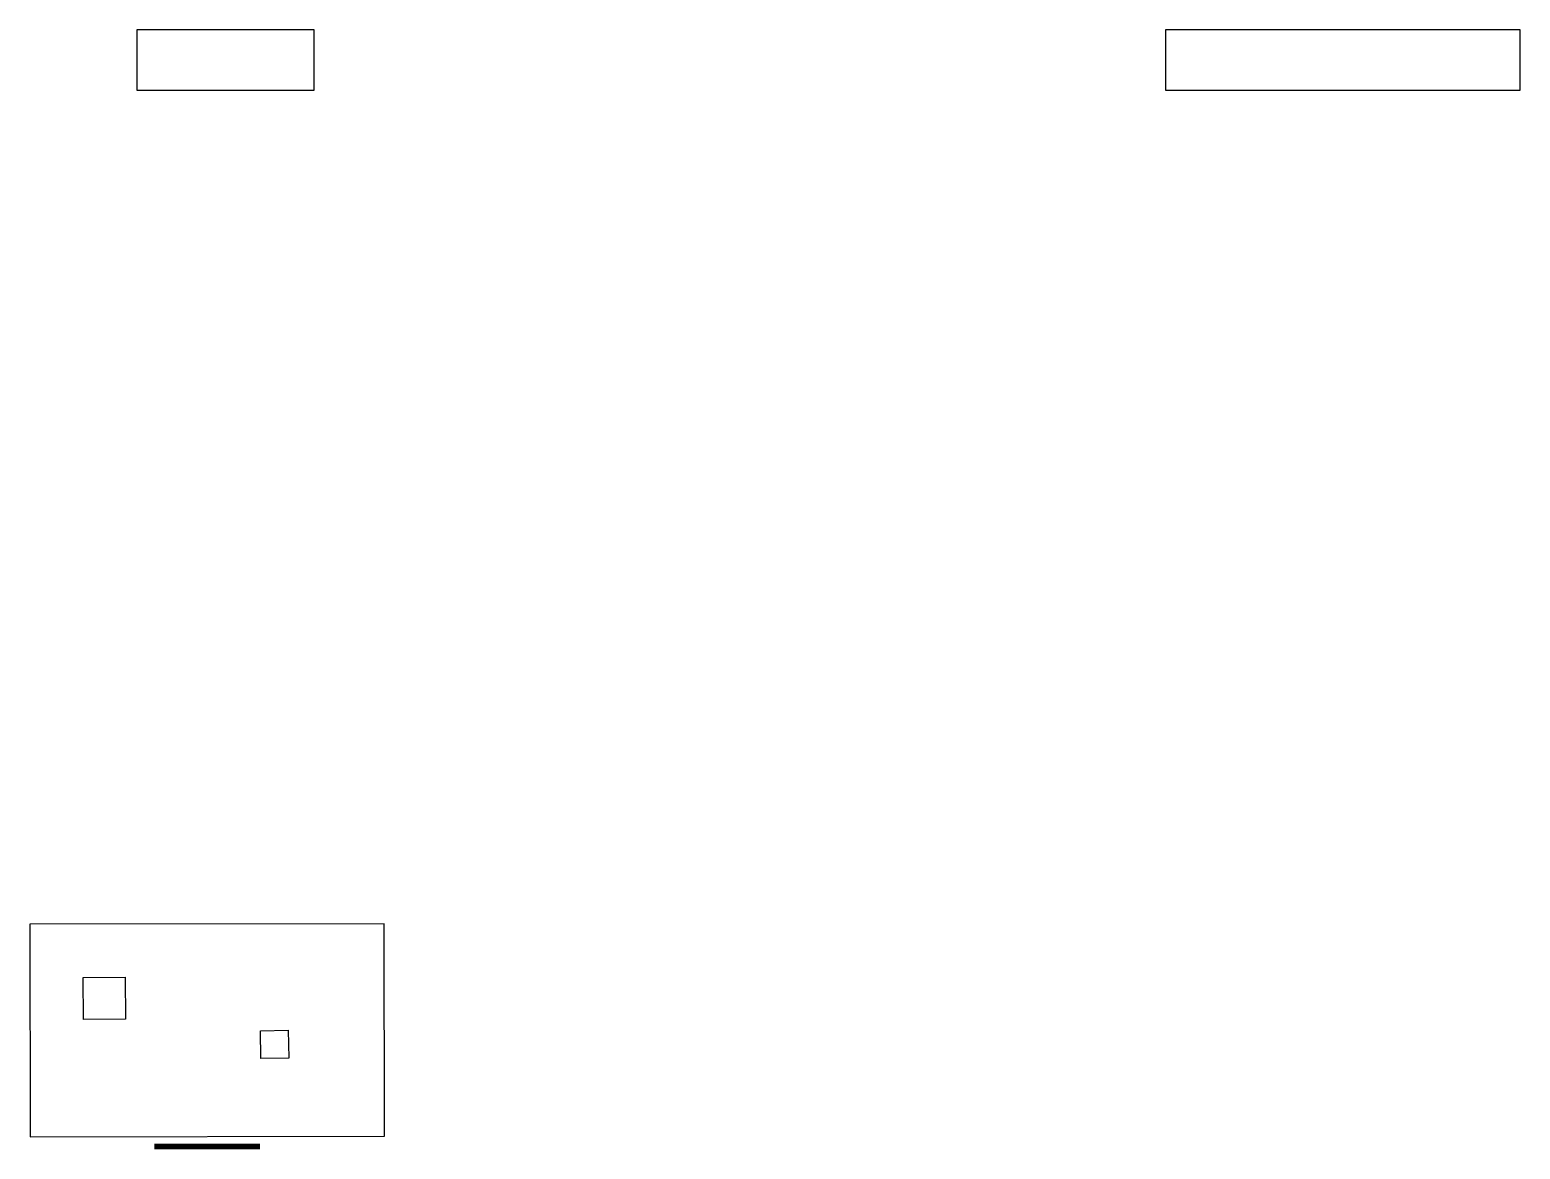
# Model space of a CAD drawing. Header units: millimetres. Extents: x 10 to 430, y 12 to 327.
import ezdxf

# ---------------------------------------------------------------- set-up
doc = ezdxf.new("R2010")
doc.units = ezdxf.units.MM
for name, color, linetype in [('HOLES', 3, 'Continuous'), ('OUTER', 1, 'Continuous'), ('RIBS', 6, 'Continuous'), ('TEXT_MASK', 8, 'Continuous')]:
    doc.layers.add(name, color=color, linetype=linetype)

msp = doc.modelspace()

# ---------------------------------------------------------------- linework, layer by layer
at = {"layer": 'HOLES'}
for points in [[(24.875, 60), (36.75, 60.125), (36.875, 48.25), (25, 48.125)], [(74.875, 45), (82.75, 45.125), (82.875, 37.25), (75, 37.125)]]:
    msp.add_lwpolyline(points, close=True, dxfattribs=at)
at = {"layer": 'OUTER'}
msp.add_lwpolyline([(10, 15.125), (109.875, 15.25), (109.75, 75.125), (9.875, 75)], close=True, dxfattribs=at)
at = {"layer": 'RIBS', "const_width": 1.513}
msp.add_lwpolyline([(45, 12.375), (74.75, 12.375)], dxfattribs=at)
at = {"layer": 'TEXT_MASK'}
for points in [[(40, 310), (90, 310), (90, 327), (40, 327)], [(330, 310), (430, 310), (430, 327), (330, 327)]]:
    msp.add_lwpolyline(points, close=True, dxfattribs=at)

doc.saveas('drawing.dxf')
